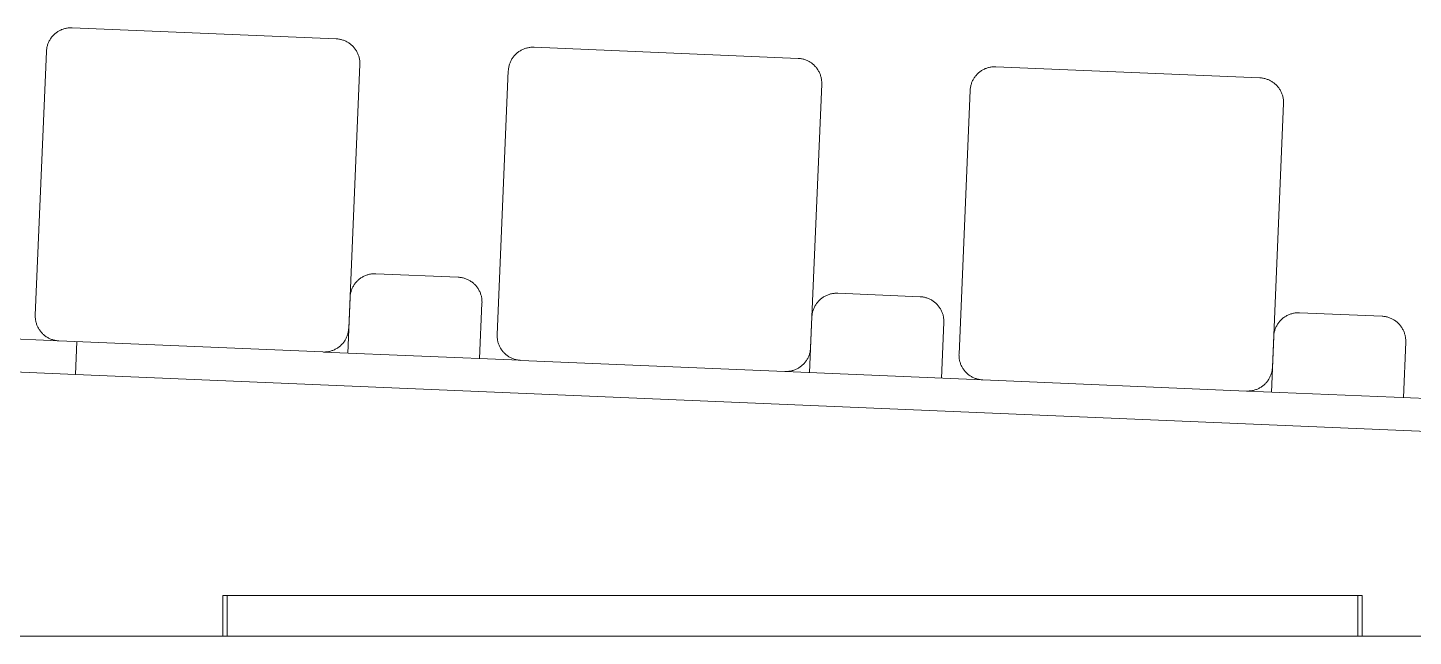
# Model space of a CAD drawing. Header units: inches. Extents: x -12 to 176, y -4 to 123.
# Drawn here: x 132.32 to 138.93, y 115.18 to 118.09 of the extents above; entities that cross this region are included whole.
import ezdxf

# ---------------------------------------------------------------- set-up
doc = ezdxf.new("R2010")
doc.units = ezdxf.units.IN
doc.layers.add('ZANO_R', color=7, linetype='Continuous', lineweight=0)

msp = doc.modelspace()

# ---------------------------------------------------------------- linework, layer by layer
at = {"layer": 'ZANO_R'}
for p, q in [((132.42598, 118.0257), (132.42404, 118.02216)), ((132.42805, 118.02916), (132.42598, 118.0257)), ((132.43023, 118.03255), (132.42805, 118.02916)), ((132.43253, 118.03587), (132.43023, 118.03255)), ((132.43493, 118.03911), (132.43253, 118.03587)), ((132.43745, 118.04226), (132.43493, 118.03911)), ((132.44007, 118.04532), (132.43745, 118.04226)), ((132.4428, 118.04829), (132.44007, 118.04532)), ((132.44563, 118.05117), (132.4428, 118.04829)), ((132.44855, 118.05395), (132.44563, 118.05117)), ((132.45156, 118.05663), (132.44855, 118.05395)), ((132.45467, 118.0592), (132.45156, 118.05663)), ((132.45786, 118.06166), (132.45467, 118.0592)), ((132.46113, 118.06402), (132.45786, 118.06166)), ((132.46449, 118.06626), (132.46113, 118.06402)), ((132.46791, 118.06839), (132.46449, 118.06626)), ((132.47141, 118.0704), (132.46791, 118.06839)), ((132.47498, 118.07228), (132.47141, 118.0704)), ((132.4786, 118.07405), (132.47498, 118.07228)), ((132.48229, 118.07569), (132.4786, 118.07405)), ((132.48602, 118.0772), (132.48229, 118.07569)), ((132.48981, 118.07859), (132.48602, 118.0772)), ((132.49365, 118.07984), (132.48981, 118.07859)), ((132.49752, 118.08096), (132.49365, 118.07984)), ((132.50143, 118.08195), (132.49752, 118.08096)), ((132.50537, 118.08281), (132.50143, 118.08195)), ((132.50934, 118.08353), (132.50537, 118.08281)), ((132.51333, 118.08412), (132.50934, 118.08353)), ((132.51734, 118.08456), (132.51333, 118.08412)), ((132.52136, 118.08488), (132.51734, 118.08456)), ((132.52539, 118.08505), (132.52136, 118.08488)), ((132.52942, 118.08509), (132.52539, 118.08505)), ((132.53345, 118.08498), (132.52942, 118.08509)), ((132.53345, 118.08498), (133.79217, 118.03178)), ((133.79217, 118.03178), (133.7962, 118.03155)), ((133.7962, 118.03155), (133.80021, 118.03117)), ((133.80021, 118.03117), (133.80421, 118.03066)), ((133.80421, 118.03066), (133.80819, 118.03001)), ((133.80819, 118.03001), (133.81215, 118.02922)), ((133.81215, 118.02922), (133.81608, 118.0283)), ((133.81608, 118.0283), (133.81997, 118.02725)), ((133.81997, 118.02725), (133.82382, 118.02606)), ((133.82382, 118.02606), (133.82764, 118.02475)), ((133.82764, 118.02475), (133.8314, 118.0233)), ((132.35726, 116.71325), (132.41046, 117.97197)), ((132.4107, 117.97599), (132.41046, 117.97197)), ((132.41107, 117.98001), (132.4107, 117.97599)), ((132.41159, 117.98401), (132.41107, 117.98001)), ((132.41224, 117.98799), (132.41159, 117.98401)), ((132.41302, 117.99194), (132.41224, 117.98799)), ((132.41394, 117.99587), (132.41302, 117.99194)), ((132.41499, 117.99976), (132.41394, 117.99587)), ((132.41618, 118.00362), (132.41499, 117.99976)), ((132.4175, 118.00743), (132.41618, 118.00362)), ((132.41894, 118.0112), (132.4175, 118.00743)), ((132.42052, 118.01491), (132.41894, 118.0112)), ((132.42221, 118.01857), (132.42052, 118.01491)), ((132.42404, 118.02216), (132.42221, 118.01857)), ((133.8314, 118.0233), (133.83511, 118.02173)), ((133.83511, 118.02173), (133.83877, 118.02003)), ((133.83877, 118.02003), (133.84237, 118.0182)), ((133.84237, 118.0182), (133.8459, 118.01626)), ((133.8459, 118.01626), (133.84937, 118.0142)), ((133.84937, 118.0142), (133.85276, 118.01201)), ((133.85276, 118.01201), (133.85607, 118.00972)), ((133.85607, 118.00972), (133.85931, 118.00731)), ((133.85931, 118.00731), (133.86246, 118.00479)), ((133.86246, 118.00479), (133.86552, 118.00217)), ((133.86552, 118.00217), (133.8685, 117.99944)), ((133.8685, 117.99944), (133.87137, 117.99662)), ((133.87137, 117.99662), (133.87415, 117.99369)), ((133.87415, 117.99369), (133.87683, 117.99068)), ((133.87683, 117.99068), (133.8794, 117.98757)), ((133.8794, 117.98757), (133.88187, 117.98438)), ((133.88187, 117.98438), (133.88422, 117.98111)), ((133.88422, 117.98111), (133.88647, 117.97776)), ((133.88647, 117.97776), (133.88859, 117.97433)), ((133.88859, 117.97433), (133.8906, 117.97083)), ((133.8906, 117.97083), (133.89249, 117.96727)), ((133.89249, 117.96727), (133.89425, 117.96364)), ((133.89425, 117.96364), (133.89589, 117.95996)), ((133.89589, 117.95996), (133.89741, 117.95622)), ((134.64839, 117.95807), (134.64556, 117.95519)), ((134.65131, 117.96085), (134.64839, 117.95807)), ((134.65432, 117.96353), (134.65131, 117.96085)), ((134.65743, 117.9661), (134.65432, 117.96353)), ((134.66062, 117.96856), (134.65743, 117.9661)), ((134.66389, 117.97092), (134.66062, 117.96856)), ((134.66725, 117.97316), (134.66389, 117.97092)), ((134.67067, 117.97529), (134.66725, 117.97316)), ((134.67417, 117.9773), (134.67067, 117.97529)), ((134.67774, 117.97918), (134.67417, 117.9773)), ((134.68136, 117.98095), (134.67774, 117.97918)), ((134.68505, 117.98259), (134.68136, 117.98095)), ((134.68878, 117.9841), (134.68505, 117.98259)), ((134.69257, 117.98549), (134.68878, 117.9841)), ((134.69641, 117.98674), (134.69257, 117.98549)), ((134.70028, 117.98786), (134.69641, 117.98674)), ((134.70419, 117.98885), (134.70028, 117.98786)), ((134.70813, 117.98971), (134.70419, 117.98885)), ((134.7121, 117.99043), (134.70813, 117.98971)), ((134.71609, 117.99102), (134.7121, 117.99043)), ((134.7201, 117.99146), (134.71609, 117.99102)), ((134.72412, 117.99178), (134.7201, 117.99146)), ((134.72815, 117.99195), (134.72412, 117.99178)), ((134.73218, 117.99199), (134.72815, 117.99195)), ((134.73621, 117.99188), (134.73218, 117.99199)), ((134.73621, 117.99188), (135.99493, 117.93868)), ((133.90519, 117.90879), (133.85199, 116.65007)), ((133.89741, 117.95622), (133.89879, 117.95243)), ((133.89879, 117.95243), (133.90005, 117.9486)), ((133.90005, 117.9486), (133.90117, 117.94472)), ((133.90117, 117.94472), (133.90216, 117.94081)), ((133.90216, 117.94081), (133.90301, 117.93687)), ((133.90301, 117.93687), (133.90373, 117.93291)), ((133.90373, 117.93291), (133.90432, 117.92891)), ((133.90432, 117.92891), (133.90477, 117.92491)), ((133.90477, 117.92491), (133.90508, 117.92089)), ((133.90508, 117.92089), (133.90525, 117.91686)), ((133.90529, 117.91282), (133.90519, 117.90879)), ((133.90525, 117.91686), (133.90529, 117.91282)), ((134.615, 117.89489), (134.61435, 117.89091)), ((134.61578, 117.89884), (134.615, 117.89489)), ((134.6167, 117.90277), (134.61578, 117.89884)), ((134.61775, 117.90666), (134.6167, 117.90277)), ((134.61894, 117.91052), (134.61775, 117.90666)), ((134.62026, 117.91433), (134.61894, 117.91052)), ((134.6217, 117.9181), (134.62026, 117.91433)), ((134.62328, 117.92181), (134.6217, 117.9181)), ((134.62497, 117.92547), (134.62328, 117.92181)), ((134.6268, 117.92906), (134.62497, 117.92547)), ((134.62874, 117.9326), (134.6268, 117.92906)), ((134.63081, 117.93606), (134.62874, 117.9326)), ((134.63299, 117.93945), (134.63081, 117.93606)), ((134.63529, 117.94277), (134.63299, 117.93945)), ((134.63769, 117.94601), (134.63529, 117.94277)), ((134.64021, 117.94916), (134.63769, 117.94601)), ((134.64283, 117.95222), (134.64021, 117.94916)), ((134.64556, 117.95519), (134.64283, 117.95222)), ((135.99493, 117.93868), (135.99896, 117.93845)), ((135.99896, 117.93845), (136.00297, 117.93807)), ((136.00297, 117.93807), (136.00697, 117.93756)), ((136.00697, 117.93756), (136.01095, 117.93691)), ((136.01095, 117.93691), (136.01491, 117.93612)), ((136.01491, 117.93612), (136.01884, 117.9352)), ((136.01884, 117.9352), (136.02273, 117.93415)), ((136.02273, 117.93415), (136.02658, 117.93296)), ((136.02658, 117.93296), (136.0304, 117.93165)), ((136.0304, 117.93165), (136.03416, 117.9302)), ((136.03416, 117.9302), (136.03787, 117.92863)), ((136.03787, 117.92863), (136.04153, 117.92693)), ((136.04153, 117.92693), (136.04513, 117.9251)), ((136.04513, 117.9251), (136.04866, 117.92316)), ((136.04866, 117.92316), (136.05213, 117.9211)), ((136.05213, 117.9211), (136.05552, 117.91891)), ((136.05552, 117.91891), (136.05883, 117.91662)), ((136.05883, 117.91662), (136.06207, 117.91421)), ((136.06207, 117.91421), (136.06522, 117.91169)), ((136.06522, 117.91169), (136.06828, 117.90907)), ((136.06828, 117.90907), (136.07126, 117.90634)), ((136.07126, 117.90634), (136.07413, 117.90352)), ((136.07413, 117.90352), (136.07691, 117.90059)), ((136.07691, 117.90059), (136.07959, 117.89758)), ((136.07959, 117.89758), (136.08216, 117.89447)), ((136.08216, 117.89447), (136.08463, 117.89128)), ((136.89533, 117.89239), (136.89154, 117.891)), ((136.89917, 117.89364), (136.89533, 117.89239)), ((136.90304, 117.89476), (136.89917, 117.89364)), ((136.90695, 117.89575), (136.90304, 117.89476)), ((136.91089, 117.89661), (136.90695, 117.89575)), ((136.91486, 117.89733), (136.91089, 117.89661)), ((136.91885, 117.89792), (136.91486, 117.89733)), ((136.92286, 117.89836), (136.91885, 117.89792)), ((136.92688, 117.89868), (136.92286, 117.89836)), ((136.93091, 117.89885), (136.92688, 117.89868)), ((136.93494, 117.89889), (136.93091, 117.89885)), ((136.93897, 117.89878), (136.93494, 117.89889)), ((136.93897, 117.89878), (138.19769, 117.84558)), ((134.56002, 116.62015), (134.61322, 117.87887)), ((134.61346, 117.88289), (134.61322, 117.87887)), ((134.61383, 117.88691), (134.61346, 117.88289)), ((134.61435, 117.89091), (134.61383, 117.88691)), ((136.08463, 117.89128), (136.08698, 117.88801)), ((136.08698, 117.88801), (136.08923, 117.88466)), ((136.08923, 117.88466), (136.09135, 117.88123)), ((136.09135, 117.88123), (136.09336, 117.87773)), ((136.09336, 117.87773), (136.09525, 117.87417)), ((136.09525, 117.87417), (136.09701, 117.87054)), ((136.09701, 117.87054), (136.09865, 117.86686)), ((136.09865, 117.86686), (136.10017, 117.86312)), ((136.10017, 117.86312), (136.10155, 117.85933)), ((136.10155, 117.85933), (136.10281, 117.8555)), ((136.10281, 117.8555), (136.10393, 117.85162)), ((136.10393, 117.85162), (136.10492, 117.84771)), ((136.10492, 117.84771), (136.10577, 117.84377)), ((136.10577, 117.84377), (136.10649, 117.83981)), ((136.10649, 117.83981), (136.10708, 117.83581)), ((136.10708, 117.83581), (136.10753, 117.83181)), ((136.10753, 117.83181), (136.10784, 117.82779)), ((136.10784, 117.82779), (136.10801, 117.82376)), ((136.82604, 117.82871), (136.82446, 117.825)), ((136.82773, 117.83237), (136.82604, 117.82871)), ((136.82956, 117.83596), (136.82773, 117.83237)), ((136.8315, 117.8395), (136.82956, 117.83596)), ((136.83357, 117.84296), (136.8315, 117.8395)), ((136.83575, 117.84635), (136.83357, 117.84296)), ((136.83805, 117.84967), (136.83575, 117.84635)), ((136.84045, 117.85291), (136.83805, 117.84967)), ((136.84297, 117.85606), (136.84045, 117.85291)), ((136.84559, 117.85912), (136.84297, 117.85606)), ((136.84832, 117.86209), (136.84559, 117.85912)), ((136.85115, 117.86497), (136.84832, 117.86209)), ((136.85407, 117.86775), (136.85115, 117.86497)), ((136.85708, 117.87043), (136.85407, 117.86775)), ((136.86019, 117.873), (136.85708, 117.87043)), ((136.86338, 117.87546), (136.86019, 117.873)), ((136.86665, 117.87782), (136.86338, 117.87546)), ((136.87001, 117.88006), (136.86665, 117.87782)), ((136.87343, 117.88219), (136.87001, 117.88006)), ((136.87693, 117.8842), (136.87343, 117.88219)), ((136.8805, 117.88608), (136.87693, 117.8842)), ((136.88412, 117.88785), (136.8805, 117.88608)), ((136.88781, 117.88949), (136.88412, 117.88785)), ((136.89154, 117.891), (136.88781, 117.88949)), ((138.19769, 117.84558), (138.20172, 117.84535)), ((138.20172, 117.84535), (138.20573, 117.84497)), ((138.20573, 117.84497), (138.20973, 117.84446)), ((138.20973, 117.84446), (138.21371, 117.84381)), ((138.21371, 117.84381), (138.21767, 117.84302)), ((138.21767, 117.84302), (138.2216, 117.8421)), ((138.2216, 117.8421), (138.22549, 117.84105)), ((138.22549, 117.84105), (138.22934, 117.83986)), ((138.22934, 117.83986), (138.23316, 117.83855)), ((138.23316, 117.83855), (138.23692, 117.8371)), ((138.23692, 117.8371), (138.24063, 117.83553)), ((138.24063, 117.83553), (138.24429, 117.83383)), ((138.24429, 117.83383), (138.24789, 117.832)), ((138.24789, 117.832), (138.25142, 117.83006)), ((138.25142, 117.83006), (138.25489, 117.828)), ((138.25489, 117.828), (138.25828, 117.82581)), ((138.25828, 117.82581), (138.26159, 117.82352)), ((136.10795, 117.81569), (136.05475, 116.55697)), ((136.10805, 117.81972), (136.10795, 117.81569)), ((136.10801, 117.82376), (136.10805, 117.81972)), ((136.76278, 116.52705), (136.81598, 117.78577)), ((136.81622, 117.78979), (136.81598, 117.78577)), ((136.81659, 117.79381), (136.81622, 117.78979)), ((136.81711, 117.79781), (136.81659, 117.79381)), ((136.81776, 117.80179), (136.81711, 117.79781)), ((136.81854, 117.80574), (136.81776, 117.80179)), ((136.81946, 117.80967), (136.81854, 117.80574)), ((136.82051, 117.81356), (136.81946, 117.80967)), ((136.8217, 117.81742), (136.82051, 117.81356)), ((136.82302, 117.82123), (136.8217, 117.81742)), ((136.82446, 117.825), (136.82302, 117.82123)), ((138.26159, 117.82352), (138.26483, 117.82111)), ((138.26483, 117.82111), (138.26798, 117.81859)), ((138.26798, 117.81859), (138.27104, 117.81597)), ((138.27104, 117.81597), (138.27402, 117.81324)), ((138.27402, 117.81324), (138.27689, 117.81042)), ((138.27689, 117.81042), (138.27967, 117.80749)), ((138.27967, 117.80749), (138.28235, 117.80448)), ((138.28235, 117.80448), (138.28492, 117.80137)), ((138.28492, 117.80137), (138.28739, 117.79818)), ((138.28739, 117.79818), (138.28974, 117.79491)), ((138.28974, 117.79491), (138.29199, 117.79156)), ((138.29199, 117.79156), (138.29411, 117.78813)), ((138.29411, 117.78813), (138.29612, 117.78463)), ((138.29612, 117.78463), (138.29801, 117.78107)), ((138.29801, 117.78107), (138.29977, 117.77744)), ((138.29977, 117.77744), (138.30141, 117.77376)), ((138.30141, 117.77376), (138.30293, 117.77002)), ((138.30293, 117.77002), (138.30431, 117.76623)), ((138.30431, 117.76623), (138.30557, 117.7624)), ((138.30557, 117.7624), (138.30669, 117.75852)), ((138.31071, 117.72259), (138.25751, 116.46387)), ((138.30669, 117.75852), (138.30768, 117.75461)), ((138.30768, 117.75461), (138.30853, 117.75067)), ((138.30853, 117.75067), (138.30925, 117.74671)), ((138.30925, 117.74671), (138.30984, 117.74271)), ((138.30984, 117.74271), (138.31029, 117.73871)), ((138.31029, 117.73871), (138.3106, 117.73469)), ((138.3106, 117.73469), (138.31077, 117.73066)), ((138.31081, 117.72662), (138.31071, 117.72259)), ((138.31077, 117.73066), (138.31081, 117.72662)), ((133.92848, 116.90048), (133.92476, 116.89875)), ((133.93226, 116.90207), (133.92848, 116.90048)), ((133.93609, 116.90354), (133.93226, 116.90207)), ((133.93997, 116.90487), (133.93609, 116.90354)), ((133.9439, 116.90606), (133.93997, 116.90487)), ((133.94786, 116.90712), (133.9439, 116.90606)), ((133.95186, 116.90804), (133.94786, 116.90712)), ((133.95589, 116.90881), (133.95186, 116.90804)), ((133.95994, 116.90945), (133.95589, 116.90881)), ((133.96402, 116.90995), (133.95994, 116.90945)), ((133.9681, 116.91031), (133.96402, 116.90995)), ((133.9722, 116.91052), (133.9681, 116.91031)), ((133.9763, 116.91059), (133.9722, 116.91052)), ((133.9763, 116.91059), (133.9788, 116.91057)), ((133.9788, 116.91057), (133.98129, 116.91049)), ((134.37464, 116.89386), (133.98129, 116.91049)), ((133.86705, 116.83735), (133.86555, 116.83352)), ((133.86867, 116.84111), (133.86705, 116.83735)), ((133.87042, 116.84482), (133.86867, 116.84111)), ((133.87231, 116.84847), (133.87042, 116.84482)), ((133.87431, 116.85205), (133.87231, 116.84847)), ((133.87644, 116.85555), (133.87431, 116.85205)), ((133.87869, 116.85898), (133.87644, 116.85555)), ((133.88106, 116.86233), (133.87869, 116.85898)), ((133.88355, 116.8656), (133.88106, 116.86233)), ((133.88614, 116.86878), (133.88355, 116.8656)), ((133.88885, 116.87186), (133.88614, 116.86878)), ((133.89166, 116.87485), (133.88885, 116.87186)), ((133.89457, 116.87774), (133.89166, 116.87485)), ((133.89758, 116.88053), (133.89457, 116.87774)), ((133.90068, 116.88321), (133.89758, 116.88053)), ((133.90388, 116.88578), (133.90068, 116.88321)), ((133.90717, 116.88824), (133.90388, 116.88578)), ((133.91053, 116.89059), (133.90717, 116.88824)), ((133.91398, 116.89281), (133.91053, 116.89059)), ((133.9175, 116.89492), (133.91398, 116.89281)), ((133.9211, 116.8969), (133.9175, 116.89492)), ((133.92476, 116.89875), (133.9211, 116.8969)), ((134.37867, 116.89362), (134.37464, 116.89386)), ((134.38268, 116.89325), (134.37867, 116.89362)), ((134.38668, 116.89273), (134.38268, 116.89325)), ((134.39066, 116.89208), (134.38668, 116.89273)), ((134.39462, 116.8913), (134.39066, 116.89208)), ((134.39854, 116.89038), (134.39462, 116.8913)), ((134.40244, 116.88933), (134.39854, 116.89038)), ((134.40629, 116.88814), (134.40244, 116.88933)), ((134.4101, 116.88682), (134.40629, 116.88814)), ((134.41387, 116.88538), (134.4101, 116.88682)), ((134.41758, 116.8838), (134.41387, 116.88538)), ((134.42124, 116.8821), (134.41758, 116.8838)), ((134.42484, 116.88028), (134.42124, 116.8821)), ((134.42837, 116.87834), (134.42484, 116.88028)), ((134.43184, 116.87627), (134.42837, 116.87834)), ((134.43523, 116.87409), (134.43184, 116.87627)), ((134.43854, 116.87179), (134.43523, 116.87409)), ((134.44178, 116.86939), (134.43854, 116.87179)), ((134.44493, 116.86687), (134.44178, 116.86939)), ((134.44799, 116.86425), (134.44493, 116.86687)), ((134.45097, 116.86152), (134.44799, 116.86425)), ((134.45384, 116.85869), (134.45097, 116.86152)), ((134.45662, 116.85577), (134.45384, 116.85869)), ((134.4593, 116.85276), (134.45662, 116.85577)), ((134.46187, 116.84965), (134.4593, 116.85276)), ((134.46434, 116.84646), (134.46187, 116.84965)), ((134.46669, 116.84319), (134.46434, 116.84646)), ((134.46894, 116.83983), (134.46669, 116.84319)), ((134.47106, 116.83641), (134.46894, 116.83983)), ((134.47307, 116.83291), (134.47106, 116.83641)), ((133.8583, 116.79747), (133.84708, 116.53208)), ((133.85854, 116.80156), (133.8583, 116.79747)), ((133.85893, 116.80565), (133.85854, 116.80156)), ((133.85946, 116.80972), (133.85893, 116.80565)), ((133.86013, 116.81377), (133.85946, 116.80972)), ((133.86094, 116.81779), (133.86013, 116.81377)), ((133.86188, 116.82178), (133.86094, 116.81779)), ((133.86297, 116.82574), (133.86188, 116.82178)), ((133.86419, 116.82965), (133.86297, 116.82574)), ((133.86555, 116.83352), (133.86419, 116.82965)), ((134.47496, 116.82934), (134.47307, 116.83291)), ((134.47672, 116.82572), (134.47496, 116.82934)), ((134.47644, 116.50546), (134.48766, 116.77087)), ((134.47836, 116.82203), (134.47672, 116.82572)), ((134.47988, 116.8183), (134.47836, 116.82203)), ((134.48126, 116.81451), (134.47988, 116.8183)), ((134.48251, 116.81067), (134.48126, 116.81451)), ((134.48364, 116.8068), (134.48251, 116.81067)), ((134.48463, 116.80289), (134.48364, 116.8068)), ((134.48548, 116.79895), (134.48463, 116.80289)), ((134.4862, 116.79498), (134.48548, 116.79895)), ((134.48679, 116.79099), (134.4862, 116.79498)), ((134.48724, 116.78698), (134.48679, 116.79099)), ((134.48755, 116.78296), (134.48724, 116.78698)), ((134.48772, 116.77893), (134.48755, 116.78296)), ((134.48766, 116.77087), (134.48776, 116.7749)), ((134.48776, 116.7749), (134.48772, 116.77893)), ((136.08382, 116.76923), (136.08145, 116.76588)), ((136.08631, 116.7725), (136.08382, 116.76923)), ((136.0889, 116.77568), (136.08631, 116.7725)), ((136.09161, 116.77876), (136.0889, 116.77568)), ((136.09442, 116.78175), (136.09161, 116.77876)), ((136.09733, 116.78464), (136.09442, 116.78175)), ((136.10034, 116.78743), (136.09733, 116.78464)), ((136.10344, 116.79011), (136.10034, 116.78743)), ((136.10664, 116.79268), (136.10344, 116.79011)), ((136.10993, 116.79514), (136.10664, 116.79268)), ((136.11329, 116.79749), (136.10993, 116.79514)), ((136.11674, 116.79971), (136.11329, 116.79749)), ((136.12026, 116.80182), (136.11674, 116.79971)), ((136.12386, 116.8038), (136.12026, 116.80182)), ((136.12752, 116.80565), (136.12386, 116.8038)), ((136.13124, 116.80738), (136.12752, 116.80565)), ((136.13502, 116.80897), (136.13124, 116.80738)), ((136.13885, 116.81044), (136.13502, 116.80897)), ((136.14273, 116.81177), (136.13885, 116.81044)), ((136.14666, 116.81296), (136.14273, 116.81177)), ((136.15062, 116.81402), (136.14666, 116.81296)), ((136.15462, 116.81494), (136.15062, 116.81402)), ((136.15865, 116.81571), (136.15462, 116.81494)), ((136.1627, 116.81635), (136.15865, 116.81571)), ((136.16678, 116.81685), (136.1627, 116.81635)), ((136.17086, 116.81721), (136.16678, 116.81685)), ((136.17496, 116.81742), (136.17086, 116.81721)), ((136.17906, 116.81749), (136.17496, 116.81742)), ((136.17906, 116.81749), (136.18156, 116.81747)), ((136.18156, 116.81747), (136.18405, 116.81739)), ((136.5774, 116.80076), (136.18405, 116.81739)), ((136.58143, 116.80052), (136.5774, 116.80076)), ((136.58544, 116.80015), (136.58143, 116.80052)), ((136.58944, 116.79963), (136.58544, 116.80015)), ((136.59342, 116.79898), (136.58944, 116.79963)), ((136.59738, 116.7982), (136.59342, 116.79898)), ((136.6013, 116.79728), (136.59738, 116.7982)), ((136.6052, 116.79623), (136.6013, 116.79728)), ((136.60905, 116.79504), (136.6052, 116.79623)), ((136.61286, 116.79372), (136.60905, 116.79504)), ((136.61663, 116.79228), (136.61286, 116.79372)), ((136.62034, 116.7907), (136.61663, 116.79228)), ((136.624, 116.789), (136.62034, 116.7907)), ((136.6276, 116.78718), (136.624, 116.789)), ((136.63113, 116.78524), (136.6276, 116.78718)), ((136.6346, 116.78317), (136.63113, 116.78524)), ((136.63799, 116.78099), (136.6346, 116.78317)), ((136.6413, 116.77869), (136.63799, 116.78099)), ((136.64454, 116.77629), (136.6413, 116.77869)), ((136.64769, 116.77377), (136.64454, 116.77629)), ((136.65075, 116.77115), (136.64769, 116.77377)), ((136.65372, 116.76842), (136.65075, 116.77115)), ((136.6566, 116.76559), (136.65372, 116.76842)), ((132.35726, 116.71325), (132.35716, 116.70922)), ((132.35716, 116.70922), (132.35719, 116.70518)), ((132.35719, 116.70518), (132.35737, 116.70115)), ((136.06106, 116.70437), (136.04984, 116.43896)), ((136.0613, 116.70846), (136.06106, 116.70437)), ((136.06169, 116.71255), (136.0613, 116.70846)), ((136.06222, 116.71662), (136.06169, 116.71255)), ((136.06289, 116.72067), (136.06222, 116.71662)), ((136.0637, 116.72469), (136.06289, 116.72067)), ((136.06464, 116.72868), (136.0637, 116.72469)), ((136.06573, 116.73264), (136.06464, 116.72868)), ((136.06695, 116.73655), (136.06573, 116.73264)), ((136.06831, 116.74042), (136.06695, 116.73655)), ((136.0698, 116.74425), (136.06831, 116.74042)), ((136.07143, 116.74801), (136.0698, 116.74425)), ((136.07318, 116.75172), (136.07143, 116.74801)), ((136.07507, 116.75537), (136.07318, 116.75172)), ((136.07707, 116.75895), (136.07507, 116.75537)), ((136.0792, 116.76245), (136.07707, 116.75895)), ((136.08145, 116.76588), (136.0792, 116.76245)), ((136.65938, 116.76267), (136.6566, 116.76559)), ((136.66206, 116.75966), (136.65938, 116.76267)), ((136.66463, 116.75655), (136.66206, 116.75966)), ((136.6671, 116.75336), (136.66463, 116.75655)), ((136.66945, 116.75009), (136.6671, 116.75336)), ((136.6717, 116.74673), (136.66945, 116.75009)), ((136.67382, 116.74331), (136.6717, 116.74673)), ((136.67583, 116.73981), (136.67382, 116.74331)), ((136.67772, 116.73624), (136.67583, 116.73981)), ((136.67948, 116.73262), (136.67772, 116.73624)), ((136.68112, 116.72893), (136.67948, 116.73262)), ((136.68264, 116.7252), (136.68112, 116.72893)), ((136.68402, 116.72141), (136.68264, 116.7252)), ((136.68527, 116.71757), (136.68402, 116.72141)), ((136.6864, 116.7137), (136.68527, 116.71757)), ((136.68739, 116.70979), (136.6864, 116.7137)), ((136.68824, 116.70585), (136.68739, 116.70979)), ((136.68896, 116.70188), (136.68824, 116.70585)), ((138.31605, 116.70439), (138.31269, 116.70204)), ((138.3195, 116.70661), (138.31605, 116.70439)), ((138.32302, 116.70872), (138.3195, 116.70661)), ((138.32662, 116.7107), (138.32302, 116.70872)), ((138.33028, 116.71255), (138.32662, 116.7107)), ((138.334, 116.71428), (138.33028, 116.71255)), ((138.33778, 116.71587), (138.334, 116.71428)), ((138.34161, 116.71734), (138.33778, 116.71587)), ((138.34549, 116.71867), (138.34161, 116.71734)), ((138.34942, 116.71986), (138.34549, 116.71867)), ((138.35338, 116.72092), (138.34942, 116.71986)), ((138.35738, 116.72184), (138.35338, 116.72092)), ((138.36141, 116.72261), (138.35738, 116.72184)), ((138.36546, 116.72325), (138.36141, 116.72261)), ((138.36954, 116.72375), (138.36546, 116.72325)), ((138.37362, 116.72411), (138.36954, 116.72375)), ((138.37772, 116.72432), (138.37362, 116.72411)), ((138.38182, 116.72439), (138.37772, 116.72432)), ((138.38182, 116.72439), (138.38432, 116.72437)), ((138.38432, 116.72437), (138.38681, 116.72429)), ((138.78016, 116.70766), (138.38681, 116.72429)), ((138.78419, 116.70742), (138.78016, 116.70766)), ((138.7882, 116.70705), (138.78419, 116.70742)), ((138.7922, 116.70653), (138.7882, 116.70705)), ((138.79618, 116.70588), (138.7922, 116.70653)), ((138.80014, 116.7051), (138.79618, 116.70588)), ((138.80406, 116.70418), (138.80014, 116.7051)), ((138.80796, 116.70313), (138.80406, 116.70418)), ((138.81181, 116.70194), (138.80796, 116.70313)), ((132.35737, 116.70115), (132.35768, 116.69713)), ((132.35768, 116.69713), (132.35813, 116.69312)), ((132.35813, 116.69312), (132.35871, 116.68913)), ((132.35871, 116.68913), (132.35943, 116.68517)), ((132.35943, 116.68517), (132.36029, 116.68122)), ((132.36029, 116.68122), (132.36128, 116.67732)), ((132.36128, 116.67732), (132.3624, 116.67344)), ((132.3624, 116.67344), (132.36366, 116.66961)), ((132.36366, 116.66961), (132.36504, 116.66582)), ((132.36504, 116.66582), (132.36655, 116.66208)), ((132.36655, 116.66208), (132.36819, 116.6584)), ((132.36819, 116.6584), (132.36996, 116.65477)), ((132.36996, 116.65477), (132.37185, 116.65121)), ((132.37185, 116.65121), (132.37385, 116.64771)), ((132.37385, 116.64771), (132.37598, 116.64428)), ((132.37598, 116.64428), (132.37822, 116.64093)), ((132.37822, 116.64093), (132.38058, 116.63766)), ((132.38058, 116.63766), (132.38304, 116.63447)), ((133.85021, 116.63405), (133.85086, 116.63803)), ((133.85086, 116.63803), (133.85137, 116.64203)), ((133.85137, 116.64203), (133.85175, 116.64605)), ((133.85175, 116.64605), (133.85199, 116.65007)), ((136.6792, 116.41237), (136.69042, 116.67777)), ((136.68955, 116.69789), (136.68896, 116.70188)), ((136.69, 116.69388), (136.68955, 116.69789)), ((136.69031, 116.68986), (136.69, 116.69388)), ((136.69048, 116.68583), (136.69031, 116.68986)), ((136.69042, 116.67777), (136.69052, 116.6818)), ((136.69052, 116.6818), (136.69048, 116.68583)), ((138.26849, 116.63954), (138.2674, 116.63558)), ((138.26971, 116.64345), (138.26849, 116.63954)), ((138.27107, 116.64732), (138.26971, 116.64345)), ((138.27256, 116.65115), (138.27107, 116.64732)), ((138.27419, 116.65491), (138.27256, 116.65115)), ((138.27594, 116.65862), (138.27419, 116.65491)), ((138.27783, 116.66227), (138.27594, 116.65862)), ((138.27983, 116.66585), (138.27783, 116.66227)), ((138.28196, 116.66935), (138.27983, 116.66585)), ((138.28421, 116.67278), (138.28196, 116.66935)), ((138.28658, 116.67613), (138.28421, 116.67278)), ((138.28907, 116.6794), (138.28658, 116.67613)), ((138.29166, 116.68258), (138.28907, 116.6794)), ((138.29437, 116.68566), (138.29166, 116.68258)), ((138.29718, 116.68865), (138.29437, 116.68566)), ((138.30009, 116.69154), (138.29718, 116.68865)), ((138.3031, 116.69433), (138.30009, 116.69154)), ((138.3062, 116.69701), (138.3031, 116.69433)), ((138.3094, 116.69958), (138.3062, 116.69701)), ((138.31269, 116.70204), (138.3094, 116.69958)), ((138.81562, 116.70062), (138.81181, 116.70194)), ((138.81939, 116.69918), (138.81562, 116.70062)), ((138.8231, 116.6976), (138.81939, 116.69918)), ((138.82676, 116.6959), (138.8231, 116.6976)), ((138.83036, 116.69408), (138.82676, 116.6959)), ((138.83389, 116.69214), (138.83036, 116.69408)), ((138.83736, 116.69007), (138.83389, 116.69214)), ((138.84075, 116.68789), (138.83736, 116.69007)), ((138.84406, 116.68559), (138.84075, 116.68789)), ((138.8473, 116.68319), (138.84406, 116.68559)), ((138.85045, 116.68067), (138.8473, 116.68319)), ((138.85351, 116.67805), (138.85045, 116.68067)), ((138.85648, 116.67532), (138.85351, 116.67805)), ((138.85936, 116.67249), (138.85648, 116.67532)), ((138.86214, 116.66957), (138.85936, 116.67249)), ((138.86482, 116.66656), (138.86214, 116.66957)), ((138.86739, 116.66345), (138.86482, 116.66656)), ((138.86986, 116.66026), (138.86739, 116.66345)), ((138.87221, 116.65699), (138.86986, 116.66026)), ((138.87446, 116.65363), (138.87221, 116.65699)), ((138.87658, 116.65021), (138.87446, 116.65363)), ((138.87859, 116.64671), (138.87658, 116.65021)), ((138.88048, 116.64314), (138.87859, 116.64671)), ((138.88224, 116.63952), (138.88048, 116.64314)), ((138.88388, 116.63583), (138.88224, 116.63952)), ((131.57572, 116.62806), (132.46766, 116.59037)), ((132.38304, 116.63447), (132.38562, 116.63136)), ((132.38562, 116.63136), (132.38829, 116.62834)), ((132.38829, 116.62834), (132.39107, 116.62542)), ((132.39107, 116.62542), (132.39395, 116.6226)), ((132.39395, 116.6226), (132.39692, 116.61987)), ((132.39692, 116.61987), (132.39999, 116.61725)), ((132.39999, 116.61725), (132.40314, 116.61473)), ((132.40314, 116.61473), (132.40637, 116.61232)), ((132.40637, 116.61232), (132.40969, 116.61003)), ((132.40969, 116.61003), (132.41308, 116.60784)), ((132.41308, 116.60784), (132.41655, 116.60578)), ((132.41655, 116.60578), (132.42008, 116.60383)), ((132.42008, 116.60383), (132.42368, 116.60201)), ((132.42368, 116.60201), (132.42733, 116.60031)), ((132.42733, 116.60031), (132.43105, 116.59874)), ((132.43105, 116.59874), (132.43481, 116.59729)), ((132.43481, 116.59729), (132.43862, 116.59598)), ((132.43862, 116.59598), (132.44248, 116.59479)), ((132.44248, 116.59479), (132.44637, 116.59374)), ((132.44637, 116.59374), (132.4503, 116.59282)), ((132.4503, 116.59282), (132.45425, 116.59203)), ((132.45425, 116.59203), (132.45823, 116.59138)), ((132.45823, 116.59138), (132.46223, 116.59087)), ((132.46223, 116.59087), (132.46625, 116.59049)), ((132.46625, 116.59049), (132.47028, 116.59025)), ((133.729, 116.53705), (132.47028, 116.59025)), ((132.5493, 116.42929), (132.55595, 116.58663)), ((133.8139, 116.56809), (133.81682, 116.57087)), ((133.81682, 116.57087), (133.81965, 116.57375)), ((133.81965, 116.57375), (133.82237, 116.57672)), ((133.82237, 116.57672), (133.825, 116.57978)), ((133.825, 116.57978), (133.82751, 116.58293)), ((133.82751, 116.58293), (133.82992, 116.58617)), ((133.82992, 116.58617), (133.83222, 116.58948)), ((133.83222, 116.58948), (133.8344, 116.59288)), ((133.8344, 116.59288), (133.83646, 116.59634)), ((133.83646, 116.59634), (133.83841, 116.59987)), ((133.83841, 116.59987), (133.84023, 116.60347)), ((133.84023, 116.60347), (133.84193, 116.60713)), ((133.84193, 116.60713), (133.8435, 116.61084)), ((133.8435, 116.61084), (133.84495, 116.61461)), ((133.84495, 116.61461), (133.84627, 116.61842)), ((133.84627, 116.61842), (133.84745, 116.62227)), ((133.84745, 116.62227), (133.84851, 116.62617)), ((133.84851, 116.62617), (133.84943, 116.63009)), ((133.84943, 116.63009), (133.85021, 116.63405)), ((134.56002, 116.62015), (134.55992, 116.61612)), ((134.55992, 116.61612), (134.55995, 116.61208)), ((134.55995, 116.61208), (134.56013, 116.60805)), ((134.56013, 116.60805), (134.56044, 116.60403)), ((134.56044, 116.60403), (134.56089, 116.60002)), ((134.56089, 116.60002), (134.56147, 116.59603)), ((134.56147, 116.59603), (134.56219, 116.59207)), ((134.56219, 116.59207), (134.56305, 116.58812)), ((134.56305, 116.58812), (134.56404, 116.58422)), ((134.56404, 116.58422), (134.56516, 116.58034)), ((134.56516, 116.58034), (134.56642, 116.57651)), ((134.56642, 116.57651), (134.5678, 116.57272)), ((134.5678, 116.57272), (134.56931, 116.56898)), ((138.26382, 116.61127), (138.2526, 116.34588)), ((138.26406, 116.61536), (138.26382, 116.61127)), ((138.26445, 116.61945), (138.26406, 116.61536)), ((138.26498, 116.62352), (138.26445, 116.61945)), ((138.26565, 116.62757), (138.26498, 116.62352)), ((138.26646, 116.63159), (138.26565, 116.62757)), ((138.2674, 116.63558), (138.26646, 116.63159)), ((138.88196, 116.31928), (138.89318, 116.58467)), ((138.88539, 116.6321), (138.88388, 116.63583)), ((138.88678, 116.62831), (138.88539, 116.6321)), ((138.88803, 116.62447), (138.88678, 116.62831)), ((138.88916, 116.6206), (138.88803, 116.62447)), ((138.89015, 116.61669), (138.88916, 116.6206)), ((138.891, 116.61275), (138.89015, 116.61669)), ((138.89172, 116.60878), (138.891, 116.61275)), ((138.89231, 116.60479), (138.89172, 116.60878)), ((138.89276, 116.60078), (138.89231, 116.60479)), ((138.89307, 116.59676), (138.89276, 116.60078)), ((138.89324, 116.59273), (138.89307, 116.59676)), ((138.89318, 116.58467), (138.89328, 116.5887)), ((138.89328, 116.5887), (138.89324, 116.59273)), ((133.729, 116.53705), (133.73303, 116.53695)), ((133.73162, 116.53694), (134.67042, 116.49727)), ((133.73303, 116.53695), (133.73706, 116.53699)), ((133.73706, 116.53699), (133.74109, 116.53716)), ((133.74109, 116.53716), (133.74511, 116.53747)), ((133.74511, 116.53747), (133.74912, 116.53792)), ((133.74912, 116.53792), (133.75311, 116.53851)), ((133.75311, 116.53851), (133.75708, 116.53923)), ((133.75708, 116.53923), (133.76102, 116.54008)), ((133.76102, 116.54008), (133.76493, 116.54107)), ((133.76493, 116.54107), (133.7688, 116.5422)), ((133.7688, 116.5422), (133.77263, 116.54345)), ((133.77263, 116.54345), (133.77642, 116.54484)), ((133.77642, 116.54484), (133.78016, 116.54635)), ((133.78016, 116.54635), (133.78385, 116.54799)), ((133.78385, 116.54799), (133.78747, 116.54975)), ((133.78747, 116.54975), (133.79104, 116.55164)), ((133.79104, 116.55164), (133.79453, 116.55365)), ((133.79453, 116.55365), (133.79796, 116.55578)), ((133.79796, 116.55578), (133.80131, 116.55802)), ((133.80131, 116.55802), (133.80459, 116.56037)), ((133.80459, 116.56037), (133.80778, 116.56284)), ((133.80778, 116.56284), (133.81088, 116.56541)), ((133.81088, 116.56541), (133.8139, 116.56809)), ((134.56931, 116.56898), (134.57095, 116.5653)), ((134.57095, 116.5653), (134.57272, 116.56167)), ((134.57272, 116.56167), (134.57461, 116.55811)), ((134.57461, 116.55811), (134.57661, 116.55461)), ((134.57661, 116.55461), (134.57874, 116.55118)), ((134.57874, 116.55118), (134.58098, 116.54783)), ((134.58098, 116.54783), (134.58334, 116.54456)), ((134.58334, 116.54456), (134.5858, 116.54137)), ((134.5858, 116.54137), (134.58838, 116.53826)), ((134.58838, 116.53826), (134.59105, 116.53524)), ((134.59105, 116.53524), (134.59383, 116.53232)), ((134.59383, 116.53232), (134.59671, 116.5295)), ((134.59671, 116.5295), (134.59968, 116.52677)), ((134.59968, 116.52677), (134.60275, 116.52415)), ((134.60275, 116.52415), (134.6059, 116.52163)), ((134.6059, 116.52163), (134.60913, 116.51922)), ((134.60913, 116.51922), (134.61245, 116.51693)), ((134.61245, 116.51693), (134.61584, 116.51474)), ((134.61584, 116.51474), (134.61931, 116.51268)), ((134.61931, 116.51268), (134.62284, 116.51073)), ((134.62284, 116.51073), (134.62644, 116.50891)), ((134.62644, 116.50891), (134.63009, 116.50721)), ((134.63009, 116.50721), (134.63381, 116.50564)), ((134.63381, 116.50564), (134.63757, 116.50419)), ((134.63757, 116.50419), (134.64138, 116.50288)), ((136.03922, 116.50324), (136.04117, 116.50677)), ((136.04117, 116.50677), (136.04299, 116.51037)), ((136.04299, 116.51037), (136.04469, 116.51403)), ((136.04469, 116.51403), (136.04626, 116.51774)), ((136.04626, 116.51774), (136.04771, 116.52151)), ((136.04771, 116.52151), (136.04903, 116.52532)), ((136.04903, 116.52532), (136.05021, 116.52917)), ((136.05021, 116.52917), (136.05127, 116.53307)), ((136.05127, 116.53307), (136.05219, 116.53699)), ((136.05219, 116.53699), (136.05297, 116.54095)), ((136.05297, 116.54095), (136.05362, 116.54493)), ((136.05362, 116.54493), (136.05413, 116.54893)), ((136.05413, 116.54893), (136.05451, 116.55295)), ((136.05451, 116.55295), (136.05475, 116.55697)), ((136.76278, 116.52705), (136.76268, 116.52302)), ((136.76268, 116.52302), (136.76271, 116.51898)), ((136.76271, 116.51898), (136.76289, 116.51495)), ((136.76289, 116.51495), (136.7632, 116.51093)), ((136.7632, 116.51093), (136.76365, 116.50692)), ((136.76365, 116.50692), (136.76423, 116.50293)), ((132.5493, 116.42929), (131.56907, 116.47072)), ((134.64138, 116.50288), (134.64524, 116.50169)), ((134.64524, 116.50169), (134.64913, 116.50064)), ((134.64913, 116.50064), (134.65306, 116.49972)), ((134.65306, 116.49972), (134.65701, 116.49893)), ((134.65701, 116.49893), (134.66099, 116.49828)), ((134.66099, 116.49828), (134.66499, 116.49777)), ((134.66499, 116.49777), (134.66901, 116.49739)), ((134.66901, 116.49739), (134.67304, 116.49715)), ((135.93176, 116.44395), (134.67304, 116.49715)), ((135.93176, 116.44395), (135.93579, 116.44385)), ((135.93438, 116.44384), (136.87318, 116.40417)), ((135.93579, 116.44385), (135.93982, 116.44389)), ((135.93982, 116.44389), (135.94385, 116.44406)), ((135.94385, 116.44406), (135.94787, 116.44437)), ((135.94787, 116.44437), (135.95188, 116.44482)), ((135.95188, 116.44482), (135.95587, 116.44541)), ((135.95587, 116.44541), (135.95984, 116.44613)), ((135.95984, 116.44613), (135.96378, 116.44698)), ((135.96378, 116.44698), (135.96769, 116.44797)), ((135.96769, 116.44797), (135.97156, 116.4491)), ((135.97156, 116.4491), (135.97539, 116.45035)), ((135.97539, 116.45035), (135.97918, 116.45174)), ((135.97918, 116.45174), (135.98292, 116.45325)), ((135.98292, 116.45325), (135.98661, 116.45489)), ((135.98661, 116.45489), (135.99023, 116.45665)), ((135.99023, 116.45665), (135.9938, 116.45854)), ((135.9938, 116.45854), (135.99729, 116.46055)), ((135.99729, 116.46055), (136.00072, 116.46268)), ((136.00072, 116.46268), (136.00407, 116.46492)), ((136.00407, 116.46492), (136.00735, 116.46727)), ((136.00735, 116.46727), (136.01054, 116.46974)), ((136.01054, 116.46974), (136.01364, 116.47231)), ((136.01364, 116.47231), (136.01666, 116.47499)), ((136.01666, 116.47499), (136.01958, 116.47777)), ((136.01958, 116.47777), (136.02241, 116.48065)), ((136.02241, 116.48065), (136.02513, 116.48362)), ((136.02513, 116.48362), (136.02776, 116.48668)), ((136.02776, 116.48668), (136.03027, 116.48983)), ((136.03027, 116.48983), (136.03268, 116.49307)), ((136.03268, 116.49307), (136.03498, 116.49638)), ((136.03498, 116.49638), (136.03716, 116.49978)), ((136.03716, 116.49978), (136.03922, 116.50324)), ((136.76423, 116.50293), (136.76495, 116.49897)), ((136.76495, 116.49897), (136.76581, 116.49502)), ((136.76581, 116.49502), (136.7668, 116.49112)), ((136.7668, 116.49112), (136.76792, 116.48724)), ((136.76792, 116.48724), (136.76918, 116.48341)), ((136.76918, 116.48341), (136.77056, 116.47962)), ((136.77056, 116.47962), (136.77207, 116.47588)), ((136.77207, 116.47588), (136.77371, 116.4722)), ((136.77371, 116.4722), (136.77548, 116.46857)), ((136.77548, 116.46857), (136.77737, 116.46501)), ((136.77737, 116.46501), (136.77937, 116.46151)), ((136.77937, 116.46151), (136.7815, 116.45808)), ((136.7815, 116.45808), (136.78374, 116.45473)), ((136.78374, 116.45473), (136.7861, 116.45146)), ((136.7861, 116.45146), (136.78856, 116.44827)), ((136.78856, 116.44827), (136.79114, 116.44516)), ((136.79114, 116.44516), (136.79381, 116.44214)), ((136.79381, 116.44214), (136.79659, 116.43922)), ((136.79659, 116.43922), (136.79947, 116.4364)), ((138.25297, 116.43607), (138.25403, 116.43997)), ((138.25403, 116.43997), (138.25495, 116.44389)), ((138.25495, 116.44389), (138.25573, 116.44785)), ((138.25573, 116.44785), (138.25638, 116.45183)), ((138.25638, 116.45183), (138.25689, 116.45583)), ((138.25689, 116.45583), (138.25727, 116.45985)), ((138.25727, 116.45985), (138.25751, 116.46387)), ((140.33106, 116.1004), (132.5493, 116.42929)), ((136.79947, 116.4364), (136.80244, 116.43367)), ((136.80244, 116.43367), (136.80551, 116.43105)), ((136.80551, 116.43105), (136.80866, 116.42853)), ((136.80866, 116.42853), (136.81189, 116.42612)), ((136.81189, 116.42612), (136.81521, 116.42383)), ((136.81521, 116.42383), (136.8186, 116.42164)), ((136.8186, 116.42164), (136.82207, 116.41958)), ((136.82207, 116.41958), (136.8256, 116.41763)), ((136.8256, 116.41763), (136.8292, 116.41581)), ((136.8292, 116.41581), (136.83285, 116.41411)), ((136.83285, 116.41411), (136.83657, 116.41254)), ((136.83657, 116.41254), (136.84033, 116.41109)), ((136.84033, 116.41109), (136.84414, 116.40978)), ((136.84414, 116.40978), (136.848, 116.40859)), ((136.848, 116.40859), (136.85189, 116.40754)), ((136.85189, 116.40754), (136.85582, 116.40662)), ((136.85582, 116.40662), (136.85977, 116.40583)), ((136.85977, 116.40583), (136.86375, 116.40518)), ((136.86375, 116.40518), (136.86775, 116.40467)), ((136.86775, 116.40467), (136.87177, 116.40429)), ((136.87177, 116.40429), (136.8758, 116.40405)), ((138.13452, 116.35085), (136.8758, 116.40405)), ((138.20348, 116.36958), (138.20683, 116.37182)), ((138.20683, 116.37182), (138.21011, 116.37417)), ((138.21011, 116.37417), (138.2133, 116.37664)), ((138.2133, 116.37664), (138.2164, 116.37921)), ((138.2164, 116.37921), (138.21942, 116.38189)), ((138.21942, 116.38189), (138.22234, 116.38467)), ((138.22234, 116.38467), (138.22517, 116.38755)), ((138.22517, 116.38755), (138.22789, 116.39052)), ((138.22789, 116.39052), (138.23052, 116.39358)), ((138.23052, 116.39358), (138.23303, 116.39673)), ((138.23303, 116.39673), (138.23544, 116.39997)), ((138.23544, 116.39997), (138.23774, 116.40328)), ((138.23774, 116.40328), (138.23992, 116.40668)), ((138.23992, 116.40668), (138.24198, 116.41014)), ((138.24198, 116.41014), (138.24393, 116.41367)), ((138.24393, 116.41367), (138.24575, 116.41727)), ((138.24575, 116.41727), (138.24745, 116.42093)), ((138.24745, 116.42093), (138.24902, 116.42464)), ((138.24902, 116.42464), (138.25047, 116.42841)), ((138.25047, 116.42841), (138.25179, 116.43222)), ((138.25179, 116.43222), (138.25297, 116.43607)), ((138.13452, 116.35085), (138.13855, 116.35075)), ((138.13714, 116.35074), (139.07594, 116.31107)), ((138.13855, 116.35075), (138.14258, 116.35079)), ((138.14258, 116.35079), (138.14661, 116.35096)), ((138.14661, 116.35096), (138.15063, 116.35127)), ((138.15063, 116.35127), (138.15464, 116.35172)), ((138.15464, 116.35172), (138.15863, 116.35231)), ((138.15863, 116.35231), (138.1626, 116.35303)), ((138.1626, 116.35303), (138.16654, 116.35388)), ((138.16654, 116.35388), (138.17045, 116.35487)), ((138.17045, 116.35487), (138.17432, 116.356)), ((138.17432, 116.356), (138.17815, 116.35725)), ((138.17815, 116.35725), (138.18194, 116.35864)), ((138.18194, 116.35864), (138.18568, 116.36015)), ((138.18568, 116.36015), (138.18936, 116.36179)), ((138.18936, 116.36179), (138.19299, 116.36355)), ((138.19299, 116.36355), (138.19656, 116.36544)), ((138.19656, 116.36544), (138.20005, 116.36745)), ((138.20005, 116.36745), (138.20348, 116.36958)), ((133.25199, 115.17989), (133.25199, 115.37462)), ((133.25199, 115.37462), (138.68507, 115.37462)), ((133.27168, 115.37462), (133.27168, 115.17989)), ((138.66538, 115.37462), (138.66538, 115.17989)), ((138.68507, 115.37462), (138.68507, 115.17989)), ((128.94624, 115.17989), (148.6313, 115.17989))]:
    msp.add_line(p, q, dxfattribs=at)

doc.saveas('drawing.dxf')
